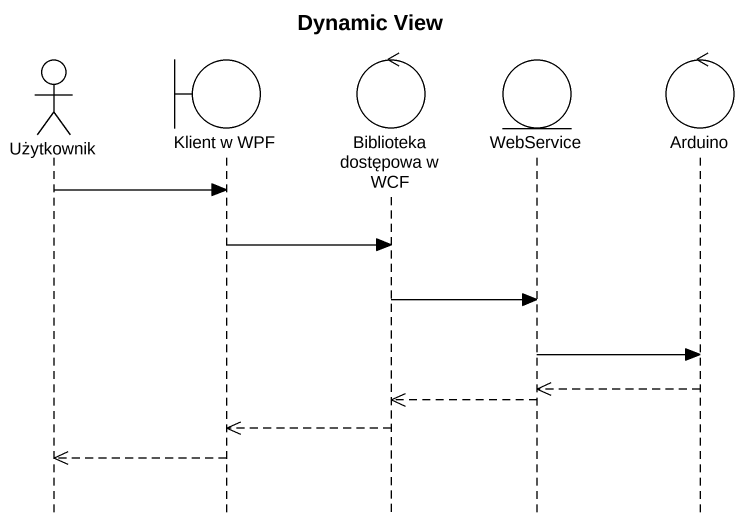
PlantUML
@startuml
title Dynamic View
hide footbox
actor Użytkownik
boundary "Klient w WPF" as Klient_w_WPF
control "Biblioteka dostępowa w WCF" as Biblioteka_dostępowa_w_WCF
entity WebService
control Arduino

Użytkownik -> Klient_w_WPF
Klient_w_WPF -> Biblioteka_dostępowa_w_WCF
Biblioteka_dostępowa_w_WCF -> WebService
WebService -> Arduino
Arduino -->> WebService
WebService -->> Biblioteka_dostępowa_w_WCF
Biblioteka_dostępowa_w_WCF -->> Klient_w_WPF
Klient_w_WPF -->> Użytkownik
@enduml
